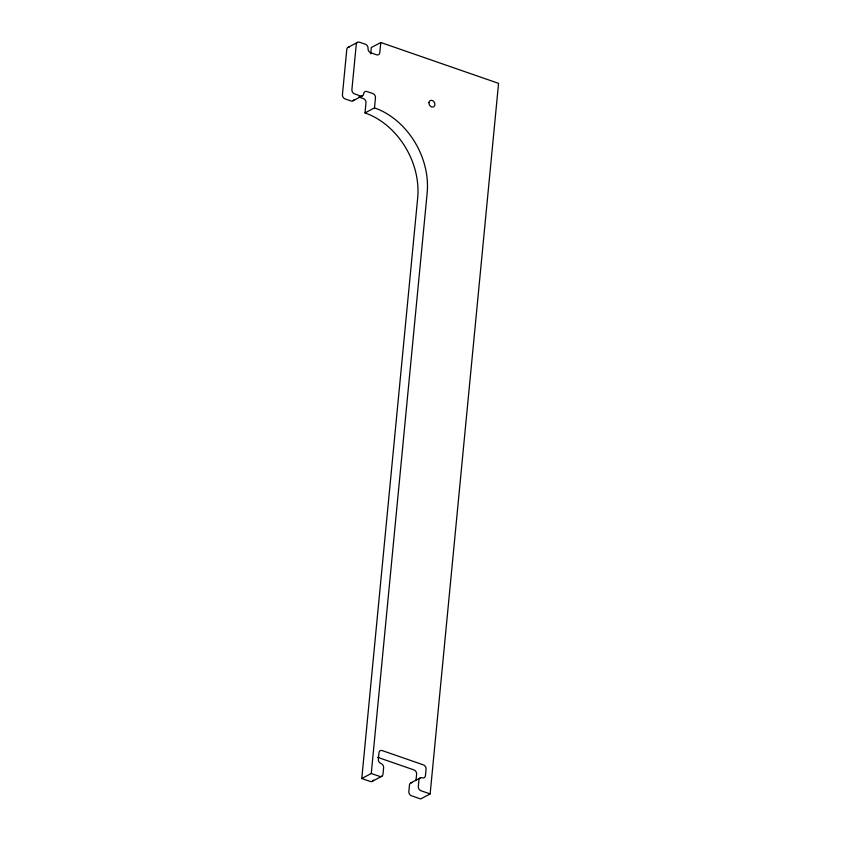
<?xml version="1.0" encoding="UTF-8"?>
<svg xmlns="http://www.w3.org/2000/svg" width="841" height="841" viewBox="0 0 841 841"><rect width="100%" height="100%" fill="white"/><g stroke="black" fill="none" stroke-linecap="round" stroke-linejoin="round"><path stroke-width="1.26" d="M373.33 780.059A3.543 2.775 62 0 1 370.261 781.468L361.777 778.524L417.683 197.94A70.823 55.506 62 0 0 365.015 112.915L365.982 102.833A3.543 2.775 62 0 0 363.354 98.586L358.644 96.946M370.702 53.835L371.312 47.527L380.794 42.502L498.566 83.354L430.15 793.915L420.668 798.95L411.48 795.765A3.543 2.775 62 0 1 408.842 791.507L409.472 785.052A3.543 2.775 62 0 1 411.953 782.687M361.777 778.524L371.259 773.489L427.165 192.904A70.823 55.506 62 0 0 374.497 107.879L375.464 97.798A3.543 2.775 62 0 0 372.836 93.551L366.939 91.511A3.543 2.775 62 0 0 363.69 93.719A3.543 2.775 62 0 1 360.432 95.927L354.545 93.877A3.543 2.775 62 0 1 351.906 89.63L356.258 44.415A3.543 2.775 62 0 1 359.517 42.208L365.404 44.247A3.543 2.775 62 0 1 368.043 48.494A3.543 2.775 62 0 0 370.671 52.752L376.568 54.791A3.543 2.775 62 0 0 379.817 52.584L380.794 42.502M415.98 780.637L416.6 774.172A3.543 2.775 62 0 0 413.972 769.925L377.598 757.31M347.869 47.464L357.341 42.428M353.125 100.731L362.608 95.706M365.015 112.915L374.497 107.879M372.426 781.236L381.909 776.211M410.545 783.066L420.027 778.03M371.259 773.489L379.733 776.432A3.543 2.775 62 0 0 382.991 774.225L383.612 767.759A3.543 2.775 62 0 0 380.973 763.512A3.543 2.775 62 0 1 378.345 759.265L378.965 752.8A3.543 2.775 62 0 1 382.224 750.592L423.444 764.889A3.543 2.775 62 0 1 426.082 769.137L425.451 775.602A3.543 2.775 62 0 1 422.203 777.809A3.543 2.775 62 0 0 418.944 780.017L418.324 786.482A3.543 2.775 62 0 0 420.952 790.729L430.15 793.915M354.029 99.553A3.543 2.775 62 0 1 350.949 100.952L345.062 98.912A3.543 2.775 62 0 1 342.434 94.665L346.786 49.44A3.543 2.775 62 0 1 349.267 47.085M428.984 102.665A3.543 2.775 62 0 0 433.136 106.996A3.543 2.775 62 0 0 433.672 101.404A3.543 2.775 62 0 0 428.984 102.665"/></g></svg>
